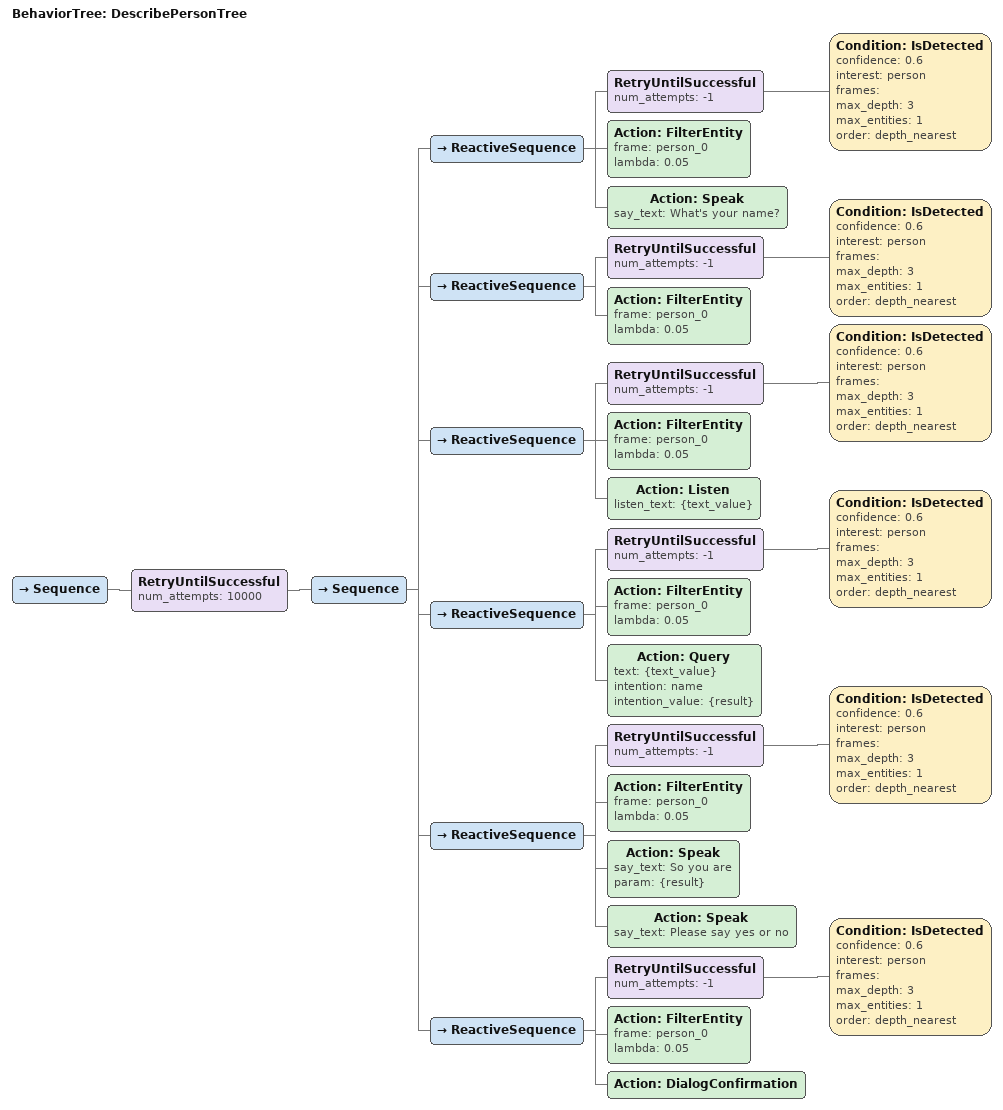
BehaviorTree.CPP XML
<?xml version="1.0"?>
<root main_tree_to_execute="DescribePersonTree">
    <BehaviorTree ID="DescribePersonTree">
        <Sequence>
            <RetryUntilSuccessful num_attempts="10000">
                <Sequence>
                    <ReactiveSequence>
                        <RetryUntilSuccessful num_attempts="-1">
                            <Condition ID="IsDetected" confidence="0.6" interest="person" frames=""
                                max_depth="3" max_entities="1" order="depth_nearest" />
                        </RetryUntilSuccessful>
                        <Action ID="FilterEntity" frame="person_0" lambda="0.05" />
                        <Action ID="Speak" say_text="What's your name?" />
                    </ReactiveSequence>
                    <ReactiveSequence>
                        <RetryUntilSuccessful num_attempts="-1">
                            <Condition ID="IsDetected" confidence="0.6" interest="person" frames=""
                                max_depth="3" max_entities="1" order="depth_nearest" />
                        </RetryUntilSuccessful>
                        <Action ID="FilterEntity" frame="person_0" lambda="0.05" />
                    </ReactiveSequence>

                    <ReactiveSequence>
                        <RetryUntilSuccessful num_attempts="-1">
                            <Condition ID="IsDetected" confidence="0.6" interest="person" frames=""
                                max_depth="3" max_entities="1" order="depth_nearest" />
                        </RetryUntilSuccessful>
                        <Action ID="FilterEntity" frame="person_0" lambda="0.05" />
                        <Action ID="Listen" listen_text="{text_value}" />
                    </ReactiveSequence>

                    <ReactiveSequence>
                        <RetryUntilSuccessful num_attempts="-1">
                            <Condition ID="IsDetected" confidence="0.6" interest="person" frames=""
                                max_depth="3" max_entities="1" order="depth_nearest" />
                        </RetryUntilSuccessful>
                        <Action ID="FilterEntity" frame="person_0" lambda="0.05" />
                        <Action ID="Query" text="{text_value}" intention="name"
                            intention_value="{result}" />
                    </ReactiveSequence>

                    <ReactiveSequence>
                        <RetryUntilSuccessful num_attempts="-1">
                            <Condition ID="IsDetected" confidence="0.6" interest="person" frames=""
                                max_depth="3" max_entities="1" order="depth_nearest" />
                        </RetryUntilSuccessful>
                        <Action ID="FilterEntity" frame="person_0" lambda="0.05" />
                        <Action ID="Speak" say_text="So you are" param="{result}" />
                        <Action ID="Speak" say_text="Please say yes or no" />
                    </ReactiveSequence>

                    <ReactiveSequence>
                        <RetryUntilSuccessful num_attempts="-1">
                            <Condition ID="IsDetected" confidence="0.6" interest="person" frames="" max_depth="3" max_entities="1" order="depth_nearest"/>
                        </RetryUntilSuccessful>
                        <Action ID="FilterEntity" frame="person_0" lambda="0.05"/>
                        <Action ID="DialogConfirmation" />
                    </ReactiveSequence>
                </Sequence>
            </RetryUntilSuccessful>
        </Sequence>
    </BehaviorTree>
</root>
